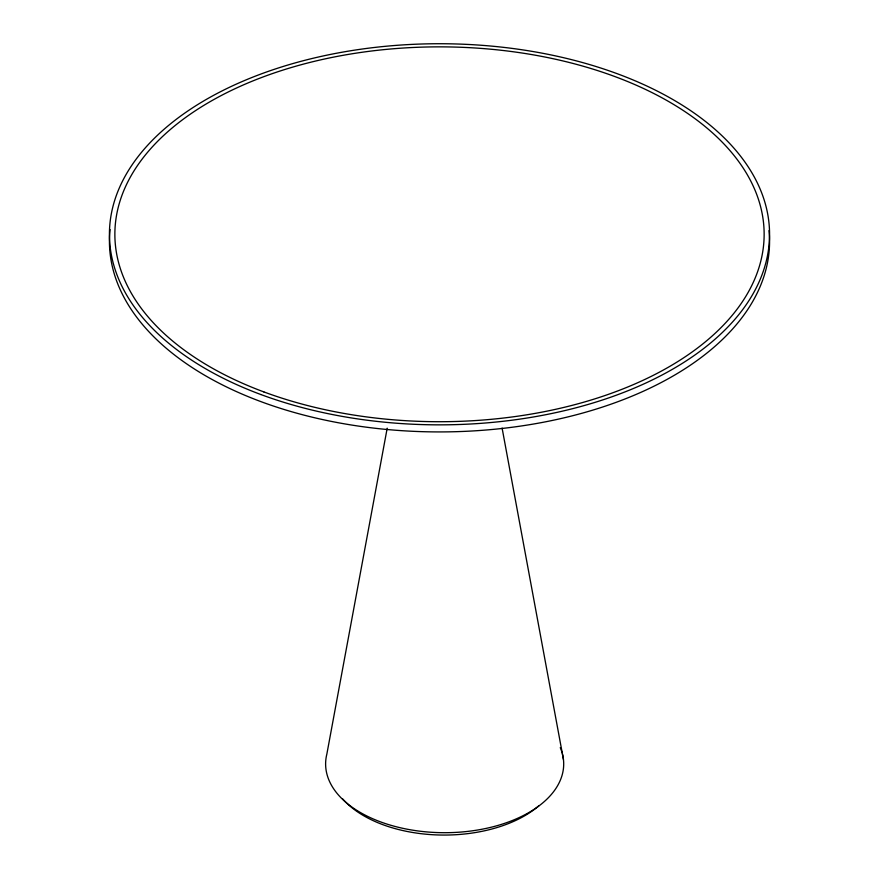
<?xml version="1.0" encoding="UTF-8"?>
<svg xmlns="http://www.w3.org/2000/svg" width="879" height="879" viewBox="0 0 879 879"><rect width="100%" height="100%" fill="white"/><g stroke="black" fill="none" stroke-linecap="round" stroke-linejoin="round"><path stroke-width="1.32" d="M387.199 428.183L326.845 754.127A119.039 68.727 0 0 0 445.203 832.699A119.039 68.727 0 0 0 562.307 753.501M502.096 428.073L563.439 759.467M560.275 747.622A119.039 68.727 0 0 1 561.967 752.325M538.816 805.801A113.622 65.606 0 0 1 342.788 799.011M769.037 230.595A330.064 190.556 0 0 1 438.566 431.919A330.064 190.556 0 0 1 110.073 229.518M263.821 391.902A324.648 187.436 0 0 0 763.763 243.318A324.648 187.436 0 0 0 290.916 67.639A324.648 187.436 0 0 0 263.821 391.902M260.887 394.539A330.064 190.556 0 0 0 769.18 243.472A330.064 190.556 0 0 0 288.433 64.859A330.064 190.556 0 0 0 260.887 394.539"/></g></svg>
